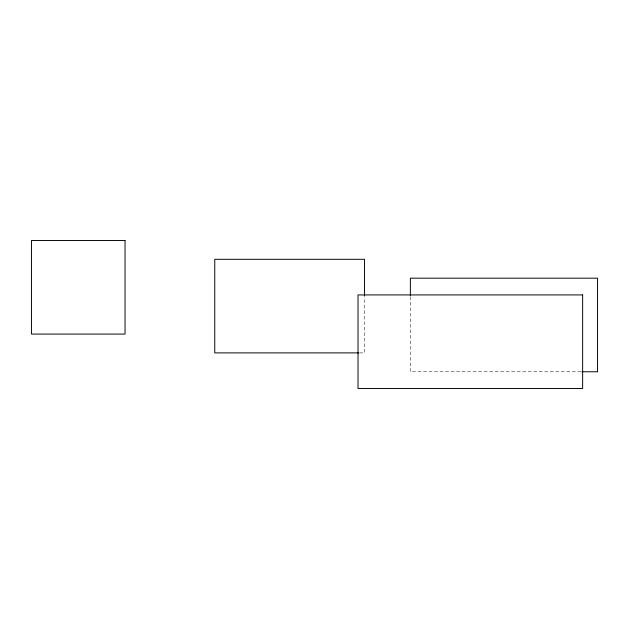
<?xml version="1.0" encoding="UTF-8"?>
<svg xmlns="http://www.w3.org/2000/svg" width="629" height="629" viewBox="0 0 629 629"><rect width="100%" height="100%" fill="white"/><g stroke="black" fill="none" stroke-linecap="round" stroke-linejoin="round"><path stroke-width="0.47" stroke-dasharray="3.15 2.36" d="M359.607 352.893L364.498 352.893L364.498 296.353M580.889 371.77L410.367 371.77L410.367 296.699"/><path stroke-width="0.94" d="M358.624 352.893L214.756 352.893L214.756 259.305L364.498 259.305L364.498 295.378M581.872 371.77L597.55 371.77L597.55 278.183L410.367 278.183L410.367 295.724M125.037 240.49L31.45 240.49L31.45 334.078L125.037 334.078L125.037 240.49M582.635 294.922L358.019 294.922L358.019 388.51L582.635 388.51L582.635 294.922"/></g></svg>
